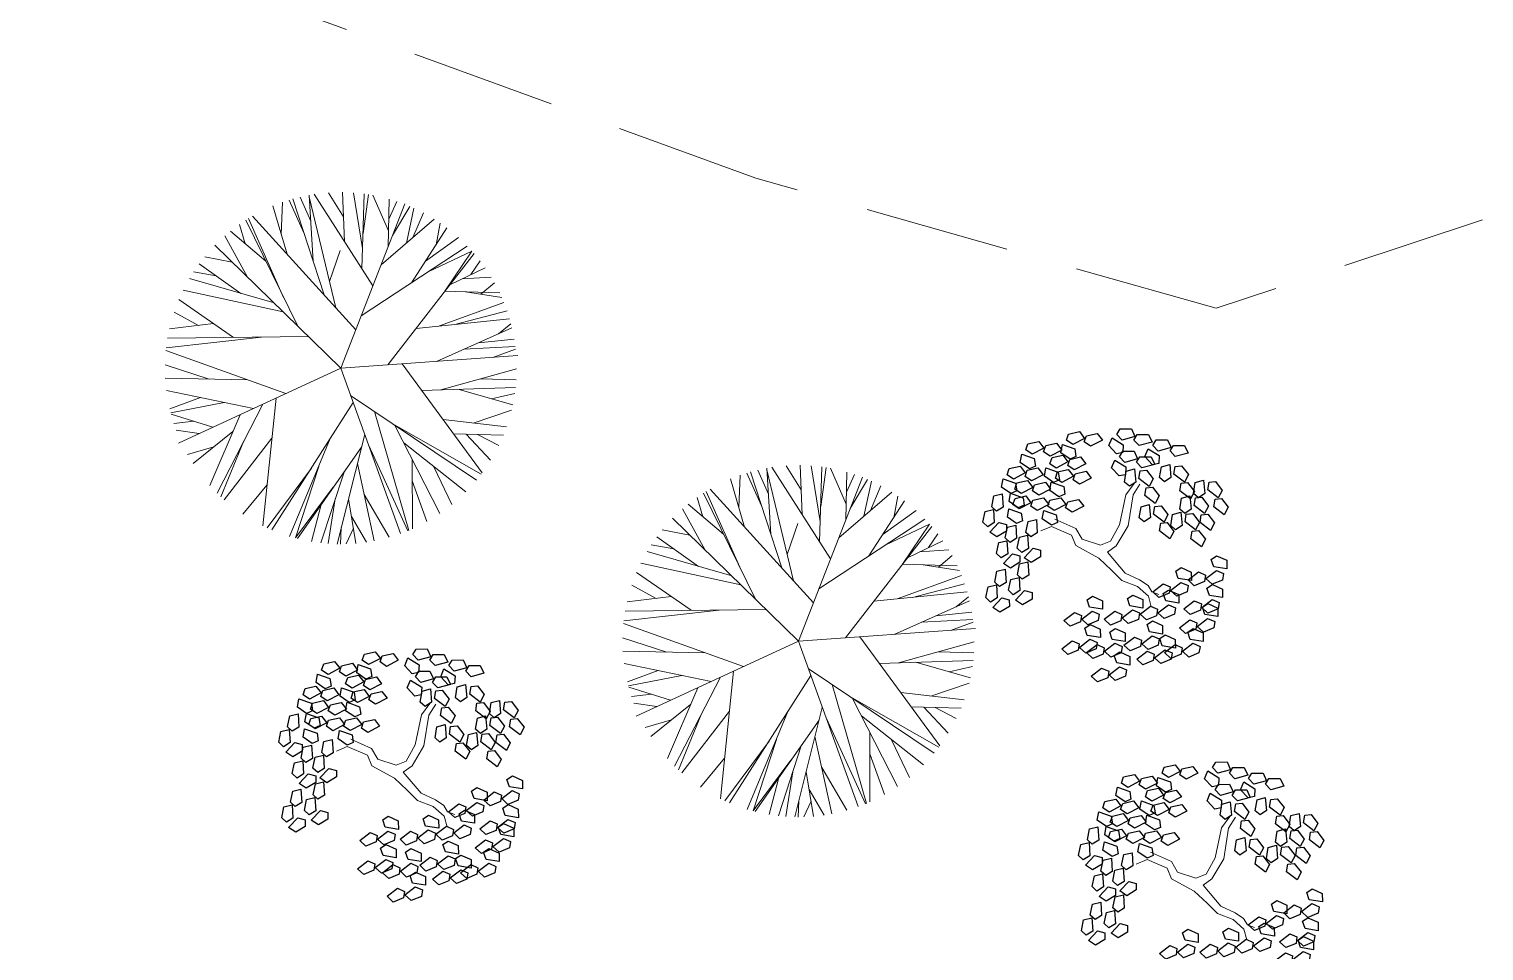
# Model space of a CAD drawing. Header units: millimetres. Extents: x 997 to 4249, y 599 to 1440.
# Drawn here: x 1587.73 to 1619.56, y 816.72 to 836.89 of the extents above; entities that cross this region are included whole.
import ezdxf

# ---------------------------------------------------------------- set-up
doc = ezdxf.new("R2010")
doc.units = ezdxf.units.MM
doc.linetypes.add('Continuo', pattern=[0])
doc.linetypes.add('DASHED', pattern=[19.05, 12.7, -6.35])
doc.layers.add('cercas existentes', color=18, linetype='Continuous')
doc.layers.add('taludes', color=9, linetype='Continuous')

# ---------------------------------------------------------------- blocks, each defined once
blk = doc.blocks.new('L', base_point=(1.3683, 0.5913))
at = {"linetype": 'Continuo'}
for p, q in [((1.2809, 0.65), (1.3117, 0.675)), ((1.2937, 0.5998), (1.2809, 0.65)), ((1.3117, 0.675), (1.3419, 0.6213)), ((1.3419, 0.6213), (1.3225, 0.5909)), ((1.2753, 0.5668), (1.3061, 0.5917)), ((1.2881, 0.5166), (1.2753, 0.5668)), ((1.3225, 0.5909), (1.2937, 0.5998)), ((1.3061, 0.5917), (1.3362, 0.538)), ((1.337, 0.4891), (1.3557, 0.5478)), ((1.3557, 0.5478), (1.3911, 0.5544)), ((1.3911, 0.5544), (1.4042, 0.5272)), ((1.3169, 0.5076), (1.2881, 0.5166)), ((1.3362, 0.538), (1.3169, 0.5076)), ((1.3763, 0.4836), (1.337, 0.4891)), ((1.4042, 0.5272), (1.3763, 0.4836))]:
    blk.add_line(p, q, dxfattribs=at)
blk = doc.blocks.new('gtfoods1')
at = {"layer": 'taludes', "lineweight": 5, "extrusion": (-0.01642, -0.01246, 0.999788)}
for p, q in [((-330.713, 171.511, 12.099), (-331.037, 172.228, 12.102)), ((-330.272, 170.154, 12.089), (-330.954, 172.253, 12.104)), ((-330.563, 171.763, 12.104), (-330.796, 172.294, 12.107)), ((-330.508, 170.882, 12.094), (-330.598, 172.335, 12.111)), ((-330.015, 169.87, 12.09), (-330.596, 172.3, 12.11)), ((-329.205, 170.35, 12.109), (-330.487, 172.354, 12.113)), ((-329.847, 171.858, 12.117), (-330.177, 172.388, 12.118)), ((-329.824, 171.317, 12.111), (-329.871, 172.398, 12.124)), ((-329.429, 171.171, 12.116), (-329.629, 172.388, 12.127)), ((-329.443, 170.723, 12.11), (-329.393, 172.363, 12.131)), ((-329.419, 171.5, 12.12), (-329.302, 172.35, 12.132)), ((-328.864, 171.552, 12.13), (-329.203, 172.333, 12.134)), ((-328.871, 171.206, 12.125), (-328.85, 172.25, 12.138)), ((-331.083, 171.046, 12.087), (-331.39, 172.1, 12.095)), ((-331.209, 171.478, 12.09), (-331.18, 172.181, 12.099)), ((-329.907, 168.551, 12.075), (-328.506, 172.142, 12.143)), ((-328.859, 171.81, 12.133), (-328.682, 172.198, 12.141)), ((-328.774, 171.454, 12.13), (-328.398, 172.089, 12.144)), ((-328.472, 171.288, 12.133), (-328.311, 172.051, 12.145)), ((-328.333, 171.407, 12.136), (-328.1, 171.947, 12.147)), ((-331.996, 171.271, 12.075), (-332.125, 171.694, 12.078)), ((-330.847, 169.469, 12.071), (-331.986, 171.788, 12.081)), ((-331.157, 170.1, 12.074), (-331.923, 171.828, 12.083)), ((-329.579, 169.391, 12.091), (-331.839, 171.878, 12.085)), ((-329.026, 170.809, 12.118), (-327.866, 171.811, 12.149)), ((-328.363, 170.416, 12.124), (-327.584, 171.617, 12.151)), ((-327.821, 171.252, 12.143), (-327.734, 171.725, 12.15)), ((-331.946, 170.541, 12.066), (-332.441, 171.445, 12.069)), ((-331.547, 170.893, 12.077), (-332.322, 171.545, 12.073)), ((-328.054, 170.893, 12.135), (-327.333, 171.41, 12.153)), ((-332.285, 170.872, 12.065), (-332.885, 170.986, 12.056)), ((-329.907, 168.551, 12.075), (-332.66, 171.238, 12.063)), ((-330.152, 170.445, 12.095), (-329.921, 171.124, 12.107)), ((-329.461, 169.693, 12.097), (-327.138, 171.222, 12.154)), ((-328.878, 168.623, 12.093), (-326.992, 171.061, 12.154)), ((-327.995, 170.658, 12.133), (-327.038, 171.113, 12.154)), ((-327.038, 171.113, 12.154), (-327.633, 170.232, 12.133)), ((-332.636, 170.57, 12.055), (-333.127, 170.655, 12.048)), ((-332.094, 170.186, 12.059), (-333.005, 170.832, 12.053)), ((-327.521, 170.377, 12.137), (-326.748, 170.747, 12.154)), ((-327.06, 170.597, 12.147), (-326.858, 170.897, 12.154)), ((-331.368, 169.977, 12.069), (-333.218, 170.51, 12.045)), ((-327.251, 170.506, 12.143), (-326.617, 170.545, 12.154)), ((-326.841, 170.168, 12.146), (-326.545, 170.421, 12.154)), ((-332.251, 169.225, 12.045), (-333.448, 170.054, 12.036)), ((-331.168, 169.782, 12.07), (-333.356, 170.255, 12.04)), ((-327.747, 169.474, 12.122), (-326.338, 169.988, 12.152)), ((-327.633, 170.232, 12.133), (-326.43, 170.198, 12.153)), ((-327.178, 170.219, 12.141), (-326.385, 170.099, 12.152)), ((-333.02, 169.487, 12.036), (-333.553, 169.778, 12.03)), ((-327.413, 169.507, 12.128), (-326.27, 169.805, 12.15)), ((-332.689, 169.528, 12.041), (-333.657, 169.408, 12.024)), ((-328.26, 169.422, 12.113), (-326.213, 169.628, 12.149)), ((-327.814, 168.699, 12.111), (-326.162, 169.432, 12.147)), ((-326.456, 169.302, 12.141), (-326.183, 169.518, 12.148)), ((-331.644, 169.231, 12.055), (-333.728, 168.996, 12.018)), ((-330.615, 169.242, 12.072), (-333.697, 169.21, 12.021)), ((-327.217, 168.964, 12.124), (-326.089, 169.027, 12.144)), ((-326.895, 169.107, 12.131), (-326.113, 169.187, 12.145)), ((-331.11, 167.995, 12.048), (-333.734, 168.935, 12.017)), ((-329.907, 168.551, 12.075), (-326.032, 168.825, 12.142)), ((-326.577, 168.787, 12.133), (-326.082, 168.966, 12.143)), ((-332.786, 168.311, 12.025), (-333.753, 168.621, 12.013)), ((-329.907, 168.551, 12.075), (-333.46, 166.911, 11.996)), ((-329.907, 168.551, 12.075), (-328.601, 164.931, 12.051)), ((-328.564, 168.646, 12.098), (-326.812, 166.263, 12.097)), ((-327.715, 168.078, 12.105), (-326.059, 168.535, 12.138)), ((-331.939, 168.292, 12.038), (-333.747, 168.333, 12.009)), ((-328.137, 168.065, 12.098), (-326.083, 168.128, 12.133)), ((-327.343, 168.089, 12.111), (-326.143, 167.75, 12.127)), ((-326.842, 168.319, 12.122), (-326.068, 168.292, 12.135)), ((-331.816, 167.669, 12.033), (-333.722, 168.059, 12.006)), ((-332.974, 167.906, 12.017), (-333.649, 167.662, 12.002)), ((-332.462, 167.801, 12.024), (-333.627, 167.573, 12.002)), ((-331.609, 167.765, 12.037), (-332.615, 165.819, 11.996)), ((-331.324, 167.897, 12.044), (-331.614, 165.103, 12.004)), ((-329.635, 167.797, 12.07), (-331.415, 165.012, 12.006)), ((-329.691, 167.954, 12.071), (-326.939, 166.101, 12.093)), ((-326.61, 167.882, 12.121), (-326.099, 167.996, 12.131)), ((-332.704, 167.26, 12.013), (-333.619, 167.544, 12.001)), ((-332.112, 167.533, 12.026), (-332.774, 165.987, 11.996)), ((-329.168, 167.602, 12.075), (-328.42, 165.002, 12.055)), ((-327.007, 167.349, 12.108), (-326.17, 167.634, 12.125)), ((-333.123, 167.39, 12.008), (-333.558, 167.341, 12)), ((-333.009, 167.119, 12.006), (-333.507, 167.197, 11.999)), ((-332.268, 167.168, 12.019), (-333.137, 166.462, 11.996)), ((-328.733, 167.308, 12.079), (-326.835, 166.233, 12.097)), ((-328.733, 167.308, 12.079), (-327.738, 165.372, 12.071)), ((-327.667, 167.426, 12.098), (-326.28, 167.265, 12.119)), ((-327.439, 167.116, 12.098), (-326.349, 167.086, 12.115)), ((-332.682, 166.832, 12.008), (-333.259, 166.664, 11.996)), ((-332.026, 166.959, 12.02), (-332.53, 165.737, 11.997)), ((-331.415, 167.019, 12.031), (-332.458, 165.672, 11.997)), ((-330.137, 167.011, 12.052), (-331.026, 164.87, 12.011)), ((-329.454, 166.825, 12.061), (-330.856, 164.822, 12.013)), ((-329.384, 167.102, 12.066), (-329.988, 164.704, 12.026)), ((-329.296, 166.857, 12.064), (-328.44, 164.993, 12.055)), ((-328.53, 166.914, 12.077), (-327.173, 165.843, 12.086)), ((-327.162, 167.108, 12.102), (-326.628, 166.536, 12.104)), ((-326.917, 167.102, 12.106), (-326.452, 166.857, 12.111)), ((-328.344, 166.552, 12.076), (-328.341, 165.036, 12.057)), ((-330.549, 166.366, 12.037), (-331.518, 165.057, 12.005)), ((-330.39, 166.4, 12.04), (-330.898, 164.842, 12.013)), ((-329.836, 166.279, 12.048), (-330.344, 164.728, 12.02)), ((-329.544, 166.467, 12.055), (-329.175, 164.773, 12.04)), ((-327.87, 166.393, 12.082), (-327.476, 165.568, 12.078)), ((-321.196, 165.506, 12.09), (-321.166, 166.209, 12.099)), ((-320.7, 165.539, 12.099), (-321.024, 166.256, 12.102)), ((-320.259, 164.181, 12.089), (-320.94, 166.281, 12.104)), ((-320.549, 165.791, 12.104), (-320.783, 166.322, 12.107)), ((-320.495, 164.909, 12.094), (-320.585, 166.363, 12.111)), ((-320.002, 163.898, 12.09), (-320.582, 166.328, 12.11)), ((-319.191, 164.378, 12.109), (-320.474, 166.382, 12.113)), ((-319.834, 165.886, 12.117), (-320.164, 166.416, 12.118)), ((-319.893, 162.578, 12.075), (-318.493, 166.169, 12.143)), ((-319.811, 165.345, 12.111), (-319.858, 166.426, 12.124)), ((-319.416, 165.199, 12.116), (-319.615, 166.416, 12.127)), ((-319.43, 164.751, 12.11), (-319.379, 166.391, 12.131)), ((-319.406, 165.528, 12.12), (-319.289, 166.378, 12.132)), ((-318.851, 165.579, 12.13), (-319.19, 166.361, 12.134)), ((-318.857, 165.234, 12.125), (-318.837, 166.278, 12.138)), ((-318.845, 165.838, 12.133), (-318.669, 166.225, 12.141)), ((-331.522, 165.99, 12.017), (-332.047, 165.354, 12)), ((-330.07, 165.945, 12.04), (-330.898, 164.842, 12.013)), ((-328.343, 166.088, 12.07), (-328.023, 165.195, 12.064)), ((-321.144, 164.128, 12.074), (-321.909, 165.856, 12.083)), ((-319.566, 163.418, 12.091), (-321.825, 165.906, 12.085)), ((-321.07, 165.074, 12.087), (-321.377, 166.128, 12.095)), ((-318.761, 165.482, 12.13), (-318.385, 166.117, 12.144)), ((-318.459, 165.315, 12.133), (-318.297, 166.079, 12.145)), ((-318.32, 165.435, 12.136), (-318.087, 165.975, 12.147)), ((-330.334, 165.568, 12.031), (-330.547, 164.757, 12.017)), ((-330.028, 165.693, 12.037), (-330.182, 164.713, 12.023)), ((-329.739, 165.695, 12.042), (-329.574, 164.718, 12.033)), ((-329.396, 165.785, 12.049), (-328.851, 164.851, 12.046)), ((-321.533, 164.921, 12.077), (-322.309, 165.573, 12.073)), ((-321.983, 165.299, 12.075), (-322.112, 165.722, 12.078)), ((-320.834, 163.496, 12.071), (-321.973, 165.816, 12.081)), ((-319.012, 164.837, 12.118), (-317.852, 165.839, 12.149)), ((-318.35, 164.444, 12.124), (-317.571, 165.645, 12.151)), ((-317.808, 165.28, 12.143), (-317.721, 165.753, 12.15)), ((-329.673, 165.307, 12.038), (-329.341, 164.745, 12.037)), ((-319.893, 162.578, 12.075), (-322.647, 165.266, 12.063)), ((-321.932, 164.568, 12.066), (-322.428, 165.473, 12.069)), ((-319.448, 163.721, 12.097), (-317.125, 165.25, 12.154)), ((-318.04, 164.921, 12.135), (-317.319, 165.437, 12.153)), ((-329.897, 165.064, 12.032), (-329.91, 164.703, 12.027)), ((-329.629, 165.047, 12.036), (-329.791, 164.705, 12.029)), ((-322.271, 164.899, 12.065), (-322.872, 165.014, 12.056)), ((-320.139, 164.473, 12.095), (-319.908, 165.152, 12.107)), ((-318.865, 162.651, 12.093), (-316.978, 165.089, 12.154)), ((-317.981, 164.686, 12.133), (-317.025, 165.141, 12.154)), ((-317.025, 165.141, 12.154), (-317.62, 164.26, 12.133)), ((-317.047, 164.625, 12.147), (-316.845, 164.925, 12.154)), ((-322.623, 164.598, 12.055), (-323.114, 164.683, 12.048)), ((-322.081, 164.214, 12.059), (-322.991, 164.86, 12.053)), ((-317.508, 164.405, 12.137), (-316.735, 164.774, 12.154)), ((-317.238, 164.534, 12.143), (-316.604, 164.573, 12.154)), ((-321.155, 163.81, 12.07), (-323.343, 164.283, 12.04)), ((-321.354, 164.005, 12.069), (-323.205, 164.537, 12.045)), ((-317.62, 164.26, 12.133), (-316.417, 164.226, 12.153)), ((-316.827, 164.196, 12.146), (-316.532, 164.449, 12.154)), ((-322.238, 163.253, 12.045), (-323.435, 164.082, 12.036)), ((-317.734, 163.501, 12.122), (-316.325, 164.016, 12.152)), ((-317.164, 164.247, 12.141), (-316.372, 164.127, 12.152)), ((-323.007, 163.515, 12.036), (-323.54, 163.806, 12.03)), ((-318.247, 163.45, 12.113), (-316.2, 163.656, 12.149)), ((-317.399, 163.535, 12.128), (-316.257, 163.833, 12.15)), ((-322.676, 163.556, 12.041), (-323.644, 163.436, 12.024)), ((-317.801, 162.727, 12.111), (-316.149, 163.46, 12.147)), ((-316.443, 163.33, 12.141), (-316.17, 163.546, 12.148)), ((-321.631, 163.259, 12.055), (-323.715, 163.024, 12.018)), ((-320.601, 163.269, 12.072), (-323.684, 163.238, 12.021)), ((-317.204, 162.992, 12.124), (-316.076, 163.054, 12.144)), ((-316.882, 163.135, 12.131), (-316.099, 163.215, 12.145)), ((-316.564, 162.815, 12.133), (-316.069, 162.994, 12.143)), ((-321.097, 162.023, 12.048), (-323.721, 162.963, 12.017)), ((-319.893, 162.578, 12.075), (-316.019, 162.853, 12.142)), ((-318.55, 162.674, 12.098), (-316.799, 160.291, 12.097)), ((-322.773, 162.339, 12.025), (-323.74, 162.648, 12.013)), ((-321.926, 162.32, 12.038), (-323.734, 162.361, 12.009)), ((-319.893, 162.578, 12.075), (-323.447, 160.939, 11.996)), ((-319.893, 162.578, 12.075), (-318.588, 158.959, 12.051)), ((-317.702, 162.106, 12.105), (-316.046, 162.563, 12.138)), ((-316.829, 162.347, 12.122), (-316.055, 162.32, 12.135)), ((-321.803, 161.697, 12.033), (-323.709, 162.087, 12.006)), ((-318.123, 162.093, 12.098), (-316.069, 162.156, 12.133)), ((-317.33, 162.117, 12.111), (-316.13, 161.778, 12.127)), ((-316.597, 161.91, 12.121), (-316.086, 162.024, 12.131)), ((-322.961, 161.934, 12.017), (-323.636, 161.69, 12.002)), ((-322.448, 161.829, 12.024), (-323.614, 161.601, 12.002)), ((-321.596, 161.793, 12.037), (-322.602, 159.847, 11.996)), ((-321.311, 161.924, 12.044), (-321.601, 159.131, 12.004)), ((-319.621, 161.824, 12.07), (-321.402, 159.04, 12.006)), ((-319.678, 161.982, 12.071), (-316.926, 160.129, 12.093)), ((-322.69, 161.288, 12.013), (-323.606, 161.572, 12.001)), ((-323.109, 161.418, 12.008), (-323.545, 161.369, 12)), ((-322.098, 161.561, 12.026), (-322.761, 160.015, 11.996)), ((-319.155, 161.63, 12.075), (-318.407, 159.03, 12.055)), ((-317.654, 161.454, 12.098), (-316.267, 161.293, 12.119)), ((-316.994, 161.377, 12.108), (-316.157, 161.662, 12.125)), ((-322.995, 161.147, 12.006), (-323.494, 161.225, 11.999)), ((-322.255, 161.196, 12.019), (-323.124, 160.49, 11.996)), ((-319.371, 161.13, 12.066), (-319.975, 158.732, 12.026)), ((-318.719, 161.336, 12.079), (-316.822, 160.261, 12.097)), ((-318.719, 161.336, 12.079), (-317.725, 159.4, 12.071)), ((-317.426, 161.143, 12.098), (-316.335, 161.114, 12.115)), ((-317.149, 161.136, 12.102), (-316.615, 160.564, 12.104)), ((-316.904, 161.13, 12.106), (-316.439, 160.885, 12.111)), ((-322.668, 160.86, 12.008), (-323.245, 160.691, 11.996)), ((-322.013, 160.986, 12.02), (-322.516, 159.765, 11.997)), ((-321.402, 161.047, 12.031), (-322.445, 159.7, 11.997)), ((-320.123, 161.039, 12.052), (-321.012, 158.898, 12.011)), ((-319.441, 160.853, 12.061), (-320.843, 158.85, 12.013)), ((-319.282, 160.885, 12.064), (-318.427, 159.021, 12.055)), ((-318.517, 160.942, 12.077), (-317.159, 159.871, 12.086)), ((-319.531, 160.494, 12.055), (-319.162, 158.801, 12.04)), ((-318.331, 160.58, 12.076), (-318.328, 159.064, 12.057)), ((-320.536, 160.394, 12.037), (-321.505, 159.085, 12.005)), ((-320.377, 160.428, 12.04), (-320.884, 158.87, 12.013)), ((-319.823, 160.307, 12.048), (-320.331, 158.756, 12.02)), ((-318.33, 160.116, 12.07), (-318.01, 159.223, 12.064)), ((-317.856, 160.421, 12.082), (-317.463, 159.595, 12.078)), ((-321.509, 160.018, 12.017), (-322.033, 159.382, 12)), ((-320.057, 159.972, 12.04), (-320.884, 158.87, 12.013)), ((-319.382, 159.813, 12.049), (-318.838, 158.878, 12.046)), ((-320.321, 159.595, 12.031), (-320.534, 158.785, 12.017)), ((-320.015, 159.721, 12.037), (-320.169, 158.741, 12.023)), ((-319.725, 159.723, 12.042), (-319.561, 158.745, 12.033)), ((-319.66, 159.334, 12.038), (-319.328, 158.773, 12.037)), ((-319.884, 159.092, 12.032), (-319.897, 158.731, 12.027)), ((-319.616, 159.075, 12.036), (-319.777, 158.733, 12.029))]:
    blk.add_line(p, q, dxfattribs=at)
at = {"layer": 'taludes', "linetype": 'Continuo', "lineweight": 5, "extrusion": (-0.012368, -0.016489, 0.999788)}
for p, q in [((-312.731, 165.781, 12.097), (-312.55, 166.031, 12.103)), ((-312.573, 165.776, 12.099), (-312.42, 166.014, 12.104)), ((-312.868, 165.124, 12.084), (-312.731, 165.781, 12.097)), ((-312.68, 165.104, 12.086), (-312.573, 165.776, 12.099)), ((-313.825, 165.046, 12.071), (-314.281, 165.249, 12.069)), ((-314.358, 165.089, 12.065), (-314.593, 164.989, 12.061)), ((-313.916, 164.9, 12.068), (-314.358, 165.089, 12.065)), ((-313.822, 164.668, 12.065), (-313.916, 164.9, 12.068)), ((-313.687, 164.812, 12.069), (-313.825, 165.046, 12.071)), ((-313.067, 164.765, 12.076), (-312.868, 165.124, 12.084)), ((-312.94, 164.667, 12.076), (-312.68, 165.104, 12.086)), ((-313.324, 164.396, 12.067), (-313.822, 164.668, 12.065)), ((-313.287, 164.678, 12.072), (-313.687, 164.812, 12.069)), ((-313.287, 164.678, 12.072), (-313.067, 164.765, 12.076)), ((-313.132, 164.524, 12.071), (-312.94, 164.667, 12.076)), ((-313.324, 164.396, 12.067), (-313.043, 164.13, 12.066)), ((-313.132, 164.524, 12.071), (-312.742, 164.067, 12.068)), ((-313.043, 164.13, 12.066), (-312.819, 163.907, 12.065)), ((-312.742, 164.067, 12.068), (-312.428, 163.922, 12.07)), ((-312.819, 163.907, 12.065), (-312.476, 163.775, 12.067)), ((-312.476, 163.775, 12.067), (-312.237, 163.565, 12.066)), ((-312.428, 163.922, 12.07), (-312.244, 163.795, 12.07)), ((-312.244, 163.795, 12.07), (-312.162, 163.657, 12.069)), ((-312.162, 163.657, 12.069), (-312.005, 163.598, 12.07)), ((-312.237, 163.565, 12.066), (-312.172, 163.333, 12.063)), ((-328.139, 160.967, 12.097), (-327.958, 161.217, 12.103)), ((-327.98, 160.962, 12.099), (-327.828, 161.2, 12.104)), ((-328.276, 160.31, 12.084), (-328.139, 160.967, 12.097)), ((-328.088, 160.29, 12.086), (-327.98, 160.962, 12.099)), ((-329.232, 160.232, 12.071), (-329.689, 160.435, 12.069)), ((-329.766, 160.276, 12.065), (-330.001, 160.175, 12.061)), ((-329.324, 160.086, 12.068), (-329.766, 160.276, 12.065)), ((-329.095, 159.998, 12.069), (-329.232, 160.232, 12.071)), ((-328.475, 159.952, 12.076), (-328.276, 160.31, 12.084)), ((-328.348, 159.853, 12.076), (-328.088, 160.29, 12.086)), ((-329.23, 159.854, 12.065), (-329.324, 160.086, 12.068)), ((-328.732, 159.582, 12.067), (-329.23, 159.854, 12.065)), ((-328.695, 159.864, 12.072), (-329.095, 159.998, 12.069)), ((-328.695, 159.864, 12.072), (-328.475, 159.952, 12.076)), ((-328.54, 159.711, 12.071), (-328.348, 159.853, 12.076)), ((-328.732, 159.582, 12.067), (-328.451, 159.316, 12.066)), ((-328.54, 159.711, 12.071), (-328.15, 159.253, 12.068)), ((-328.451, 159.316, 12.066), (-328.227, 159.093, 12.065)), ((-328.15, 159.253, 12.068), (-327.836, 159.108, 12.07)), ((-328.227, 159.093, 12.065), (-327.884, 158.961, 12.067)), ((-327.884, 158.961, 12.067), (-327.645, 158.751, 12.066)), ((-327.836, 159.108, 12.07), (-327.652, 158.981, 12.07)), ((-327.652, 158.981, 12.07), (-327.57, 158.843, 12.069)), ((-327.57, 158.843, 12.069), (-327.412, 158.784, 12.07)), ((-327.645, 158.751, 12.066), (-327.58, 158.52, 12.063)), ((-310.64, 158.495, 12.097), (-310.458, 158.745, 12.103)), ((-310.481, 158.489, 12.099), (-310.328, 158.728, 12.104)), ((-310.776, 157.837, 12.084), (-310.64, 158.495, 12.097)), ((-310.588, 157.818, 12.086), (-310.481, 158.489, 12.099)), ((-311.733, 157.76, 12.071), (-312.189, 157.963, 12.069)), ((-312.266, 157.803, 12.065), (-312.501, 157.703, 12.061)), ((-311.824, 157.614, 12.068), (-312.266, 157.803, 12.065)), ((-311.73, 157.382, 12.065), (-311.824, 157.614, 12.068)), ((-311.596, 157.526, 12.069), (-311.733, 157.76, 12.071)), ((-310.975, 157.479, 12.076), (-310.776, 157.837, 12.084)), ((-310.848, 157.381, 12.076), (-310.588, 157.818, 12.086)), ((-311.233, 157.109, 12.067), (-311.73, 157.382, 12.065)), ((-311.195, 157.392, 12.072), (-311.596, 157.526, 12.069)), ((-311.195, 157.392, 12.072), (-310.975, 157.479, 12.076)), ((-311.04, 157.238, 12.071), (-310.848, 157.381, 12.076)), ((-311.233, 157.109, 12.067), (-310.951, 156.844, 12.066)), ((-311.04, 157.238, 12.071), (-310.65, 156.781, 12.068)), ((-310.951, 156.844, 12.066), (-310.727, 156.621, 12.065)), ((-310.727, 156.621, 12.065), (-310.384, 156.489, 12.067)), ((-310.65, 156.781, 12.068), (-310.336, 156.636, 12.07)), ((-310.336, 156.636, 12.07), (-310.152, 156.508, 12.07)), ((-310.384, 156.489, 12.067), (-310.145, 156.279, 12.066)), ((-310.152, 156.508, 12.07), (-310.07, 156.371, 12.069)), ((-310.07, 156.371, 12.069), (-309.913, 156.312, 12.07)), ((-310.145, 156.279, 12.066), (-310.08, 156.047, 12.063))]:
    blk.add_line(p, q, dxfattribs=at)
at = {"layer": 'taludes', "linetype": 'DASHED', "lineweight": 5, "ltscale": 0.25}
blk.add_lwpolyline([(0, 0), (-166.893, 120.779), (-198.481, 138.664), (-206.292, 144.271), (-240.409, 161.989), (-250.491, 162.784), (-255.881, 164.617), (-262.783, 165.519), (-267.413, 167.477), (-278.409, 170.104), (-300.406, 173.297), (-310.753, 169.861), (-320.828, 172.706), (-341.375, 180.171)], dxfattribs=at)
at = {"layer": 'taludes', "linetype": 'Continuo', "lineweight": 5, "extrusion": (-0.012368, -0.016489, 0.999788)}
for p, xscale, yscale, zscale, rotation in [((-350.946, -54.565, 13.229), 4.693247905292083, 4.693247905292083, 4.693247905292083, 305.0710582407918), ((-350.141, -53.901, 13.229), 4.693247904986873, 4.693247904986873, 4.693247904986873, 292.8731664010561), ((-351.528, -55.27, 13.229), 4.693247905292083, 4.693247905292083, 4.693247905292083, 305.0710582407918), ((-349.802, -54.256, 13.229), 4.693247904986873, 4.693247904986873, 4.693247904986873, 292.8731664010561), ((-349.366, -53.62, 13.229), 4.693247904986873, 4.693247904986873, 4.693247904986873, 292.8731664010561), ((-350.927, -55.194, 13.229), 4.693247905292083, 4.693247905292083, 4.693247905292083, 305.0710582407918), ((-349.495, -54.568, 13.229), 4.693247905158423, 4.693247905158423, 4.693247905158423, 240.0875733262941), ((-348.938, -54.029, 13.229), 4.693247905158423, 4.693247905158423, 4.693247905158423, 240.0875733262941), ((-351.53, -55.947, 13.229), 4.693247905292083, 4.693247905292083, 4.693247905292083, 305.0710582407918), ((-350.643, -55.374, 13.229), 4.693247905292083, 4.693247905292083, 4.693247905292083, 305.0710582407918), ((-348.137, -53.862, 13.229), 4.693247905158423, 4.693247905158423, 4.693247905158423, 240.0875733262941), ((-351.489, -56.71, 13.229), 4.693247905007419, 4.693247905007419, 4.693247905007419, 11.23182489907098), ((-351.21, -56.101, 13.229), 4.693247905292083, 4.693247905292083, 4.693247905292083, 305.0710582407918), ((-348.172, -54.315, 13.229), 4.693247905158423, 4.693247905158423, 4.693247905158423, 240.0875733262941), ((-351.039, -56.394, 13.229), 4.693247905292083, 4.693247905292083, 4.693247905292083, 305.0710582407918), ((-350.405, -55.965, 13.229), 4.693247905292083, 4.693247905292083, 4.693247905292083, 305.0710582407918), ((-348.77, -54.998, 13.229), 4.693247905158423, 4.693247905158423, 4.693247905158423, 240.0875733262941), ((-348.116, -54.721, 13.229), 4.693247905158423, 4.693247905158423, 4.693247905158423, 240.0875733262941), ((-350.552, -56.711, 13.229), 4.693247905007419, 4.693247905007419, 4.693247905007419, 11.23182489907098), ((-350.841, -57.079, 13.229), 4.693247905007419, 4.693247905007419, 4.693247905007419, 11.23182489907098), ((-350.147, -57.564, 13.229), 4.693247905007419, 4.693247905007419, 4.693247905007419, 11.23182489907098), ((-347.354, -54.977, 13.229), 4.693247904105663, 4.693247904105663, 4.693247904105663, 135.1959007807611), ((-350.448, -57.99, 13.229), 4.693247905007419, 4.693247905007419, 4.693247905007419, 11.23182489907098), ((-347.818, -55.649, 13.229), 4.693247904105663, 4.693247904105663, 4.693247904105663, 135.1959007807611), ((-348.306, -56.766, 13.229), 4.693247904105663, 4.693247904105663, 4.693247904105663, 135.1959007807611), ((-347.744, -56.207, 13.229), 4.693247904105663, 4.693247904105663, 4.693247904105663, 135.1959007807611), ((-347.049, -55.537, 13.229), 4.693247904105663, 4.693247904105663, 4.693247904105663, 135.1959007807611), ((-348.996, -57.317, 13.229), 4.693247904105663, 4.693247904105663, 4.693247904105663, 135.1959007807611), ((-346.879, -55.929, 13.229), 4.693247904105663, 4.693247904105663, 4.693247904105663, 135.1959007807611), ((-348.663, -57.841, 13.229), 4.693247904105663, 4.693247904105663, 4.693247904105663, 135.1959007807611), ((-347.621, -56.961, 13.229), 4.693247904105663, 4.693247904105663, 4.693247904105663, 135.1959007807611), ((-348.175, -57.581, 13.229), 4.693247904105663, 4.693247904105663, 4.693247904105663, 135.1959007807611), ((-347.214, -57.038, 13.229), 4.693247904105663, 4.693247904105663, 4.693247904105663, 135.1959007807611), ((-346.81, -56.557, 13.229), 4.693247904105663, 4.693247904105663, 4.693247904105663, 135.1959007807611), ((-360.383, -67.658, 13.499), 4.693247905292083, 4.693247905292083, 4.693247905292083, 305.0710582407918), ((-359.578, -66.994, 13.499), 4.693247904986873, 4.693247904986873, 4.693247904986873, 292.8731664010561), ((-347.786, -57.934, 13.229), 4.693247904105663, 4.693247904105663, 4.693247904105663, 135.1959007807611), ((-360.965, -68.364, 13.499), 4.693247905292083, 4.693247905292083, 4.693247905292083, 305.0710582407918), ((-358.803, -66.714, 13.499), 4.693247904986873, 4.693247904986873, 4.693247904986873, 292.8731664010561), ((-360.365, -68.288, 13.499), 4.693247905292083, 4.693247905292083, 4.693247905292083, 305.0710582407918), ((-359.24, -67.35, 13.499), 4.693247904986873, 4.693247904986873, 4.693247904986873, 292.8731664010561), ((-358.375, -67.122, 13.499), 4.693247905158423, 4.693247905158423, 4.693247905158423, 240.0875733262941), ((-360.967, -69.04, 13.499), 4.693247905292083, 4.693247905292083, 4.693247905292083, 305.0710582407918), ((-360.08, -68.467, 13.499), 4.693247905292083, 4.693247905292083, 4.693247905292083, 305.0710582407918), ((-358.932, -67.662, 13.499), 4.693247905158423, 4.693247905158423, 4.693247905158423, 240.0875733262941), ((-357.574, -66.955, 13.499), 4.693247905158423, 4.693247905158423, 4.693247905158423, 240.0875733262941), ((-360.926, -69.803, 13.499), 4.693247905007419, 4.693247905007419, 4.693247905007419, 11.23182489907098), ((-360.647, -69.195, 13.499), 4.693247905292083, 4.693247905292083, 4.693247905292083, 305.0710582407918), ((-357.609, -67.409, 13.499), 4.693247905158423, 4.693247905158423, 4.693247905158423, 240.0875733262941), ((-360.476, -69.488, 13.499), 4.693247905292083, 4.693247905292083, 4.693247905292083, 305.0710582407918), ((-359.842, -69.058, 13.499), 4.693247905292083, 4.693247905292083, 4.693247905292083, 305.0710582407918), ((-358.207, -68.092, 13.499), 4.693247905158423, 4.693247905158423, 4.693247905158423, 240.0875733262941), ((-359.989, -69.805, 13.499), 4.693247905007419, 4.693247905007419, 4.693247905007419, 11.23182489907098), ((-357.553, -67.815, 13.499), 4.693247905158423, 4.693247905158423, 4.693247905158423, 240.0875733262941), ((-360.278, -70.173, 13.499), 4.693247905007419, 4.693247905007419, 4.693247905007419, 11.23182489907098), ((-344.901, -59.137, 13.323), 4.693247905292083, 4.693247905292083, 4.693247905292083, 305.0710582407918), ((-344.095, -58.473, 13.323), 4.693247904986873, 4.693247904986873, 4.693247904986873, 292.8731664010561), ((-343.32, -58.193, 13.323), 4.693247904986873, 4.693247904986873, 4.693247904986873, 292.8731664010561), ((-359.584, -70.658, 13.499), 4.693247905007419, 4.693247905007419, 4.693247905007419, 11.23182489907098), ((-356.791, -68.071, 13.499), 4.693247904105663, 4.693247904105663, 4.693247904105663, 135.1959007807611), ((-345.483, -59.842, 13.323), 4.693247905292083, 4.693247905292083, 4.693247905292083, 305.0710582407918), ((-343.757, -58.829, 13.323), 4.693247904986873, 4.693247904986873, 4.693247904986873, 292.8731664010561), ((-359.885, -71.084, 13.499), 4.693247905007419, 4.693247905007419, 4.693247905007419, 11.23182489907098), ((-357.255, -68.743, 13.499), 4.693247904105663, 4.693247904105663, 4.693247904105663, 135.1959007807611), ((-344.882, -59.767, 13.323), 4.693247905292083, 4.693247905292083, 4.693247905292083, 305.0710582407918), ((-343.45, -59.14, 13.323), 4.693247905158423, 4.693247905158423, 4.693247905158423, 240.0875733262941), ((-342.893, -58.601, 13.323), 4.693247905158423, 4.693247905158423, 4.693247905158423, 240.0875733262941), ((-357.181, -69.301, 13.499), 4.693247904105663, 4.693247904105663, 4.693247904105663, 135.1959007807611), ((-356.486, -68.631, 13.499), 4.693247904105663, 4.693247904105663, 4.693247904105663, 135.1959007807611), ((-345.484, -60.519, 13.323), 4.693247905292083, 4.693247905292083, 4.693247905292083, 305.0710582407918), ((-344.597, -59.946, 13.323), 4.693247905292083, 4.693247905292083, 4.693247905292083, 305.0710582407918), ((-342.091, -58.434, 13.323), 4.693247905158423, 4.693247905158423, 4.693247905158423, 240.0875733262941), ((-358.434, -70.41, 13.499), 4.693247904105663, 4.693247904105663, 4.693247904105663, 135.1959007807611), ((-357.743, -69.86, 13.499), 4.693247904105663, 4.693247904105663, 4.693247904105663, 135.1959007807611), ((-356.317, -69.023, 13.499), 4.693247904105663, 4.693247904105663, 4.693247904105663, 135.1959007807611), ((-345.443, -61.282, 13.323), 4.693247905007419, 4.693247905007419, 4.693247905007419, 11.23182489907098), ((-345.164, -60.674, 13.323), 4.693247905292083, 4.693247905292083, 4.693247905292083, 305.0710582407918), ((-342.126, -58.887, 13.323), 4.693247905158423, 4.693247905158423, 4.693247905158423, 240.0875733262941), ((-357.058, -70.055, 13.499), 4.693247904105663, 4.693247904105663, 4.693247904105663, 135.1959007807611), ((-344.994, -60.966, 13.323), 4.693247905292083, 4.693247905292083, 4.693247905292083, 305.0710582407918), ((-344.359, -60.537, 13.323), 4.693247905292083, 4.693247905292083, 4.693247905292083, 305.0710582407918), ((-342.724, -59.571, 13.323), 4.693247905158423, 4.693247905158423, 4.693247905158423, 240.0875733262941), ((-342.071, -59.293, 13.323), 4.693247905158423, 4.693247905158423, 4.693247905158423, 240.0875733262941), ((-358.101, -70.935, 13.499), 4.693247904105663, 4.693247904105663, 4.693247904105663, 135.1959007807611), ((-357.612, -70.674, 13.499), 4.693247904105663, 4.693247904105663, 4.693247904105663, 135.1959007807611), ((-356.651, -70.132, 13.499), 4.693247904105663, 4.693247904105663, 4.693247904105663, 135.1959007807611), ((-356.247, -69.65, 13.499), 4.693247904105663, 4.693247904105663, 4.693247904105663, 135.1959007807611), ((-344.795, -61.651, 13.323), 4.693247905007419, 4.693247905007419, 4.693247905007419, 11.23182489907098), ((-344.506, -61.284, 13.323), 4.693247905007419, 4.693247905007419, 4.693247905007419, 11.23182489907098), ((-357.223, -71.028, 13.499), 4.693247904105663, 4.693247904105663, 4.693247904105663, 135.1959007807611), ((-344.403, -62.563, 13.323), 4.693247905007419, 4.693247905007419, 4.693247905007419, 11.23182489907098), ((-344.102, -62.137, 13.323), 4.693247905007419, 4.693247905007419, 4.693247905007419, 11.23182489907098), ((-341.773, -60.221, 13.323), 4.693247904105663, 4.693247904105663, 4.693247904105663, 135.1959007807611), ((-341.309, -59.549, 13.323), 4.693247904105663, 4.693247904105663, 4.693247904105663, 135.1959007807611), ((-342.951, -61.889, 13.323), 4.693247904105663, 4.693247904105663, 4.693247904105663, 135.1959007807611), ((-342.26, -61.338, 13.323), 4.693247904105663, 4.693247904105663, 4.693247904105663, 135.1959007807611), ((-341.699, -60.779, 13.323), 4.693247904105663, 4.693247904105663, 4.693247904105663, 135.1959007807611), ((-341.003, -60.11, 13.323), 4.693247904105663, 4.693247904105663, 4.693247904105663, 135.1959007807611), ((-340.834, -60.502, 13.323), 4.693247904105663, 4.693247904105663, 4.693247904105663, 135.1959007807611)]:
    blk.add_blockref('L', p, dxfattribs=dict(at, xscale=xscale, yscale=yscale, zscale=zscale, rotation=rotation))

msp = doc.modelspace()

# ---------------------------------------------------------------- block references
at = {"layer": 'cercas existentes', "color": 1}
msp.add_blockref('gtfoods1', (1924.454, 660.921), dxfattribs=at)

doc.saveas('drawing.dxf')
